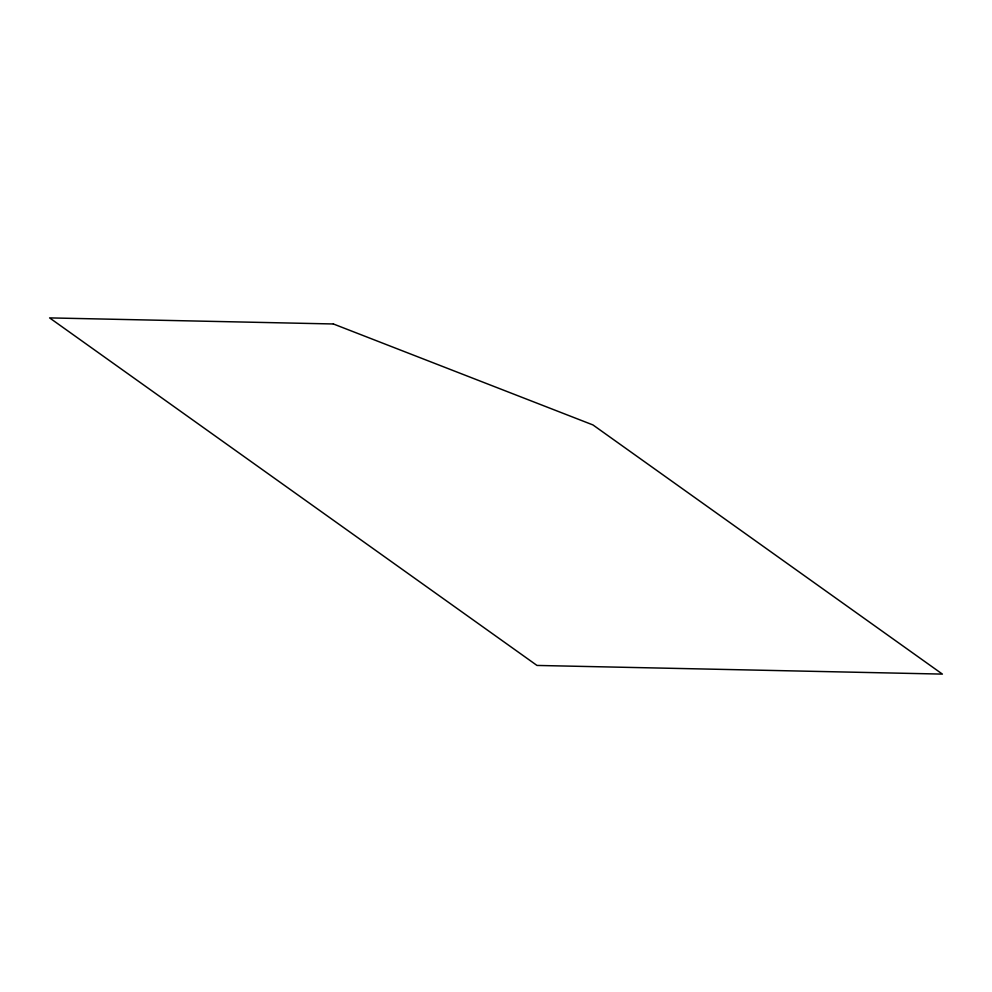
<?xml version="1.0" encoding="UTF-8"?>
<svg xmlns="http://www.w3.org/2000/svg" width="992" height="992" viewBox="0 0 992 992"><rect width="100%" height="100%" fill="white"/><g stroke="black" fill="none" stroke-linecap="round" stroke-linejoin="round"><path stroke-width="1.49" d="M333.386 323.975L49.6 317.899L536.982 665.434L942.4 674.101L592.956 424.936L333.386 323.975"/></g></svg>
